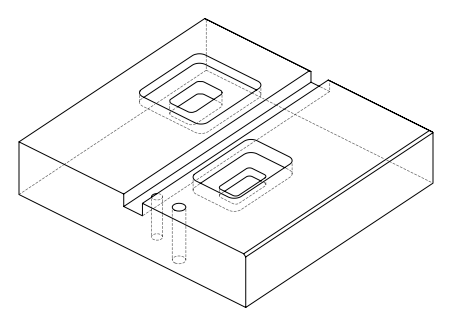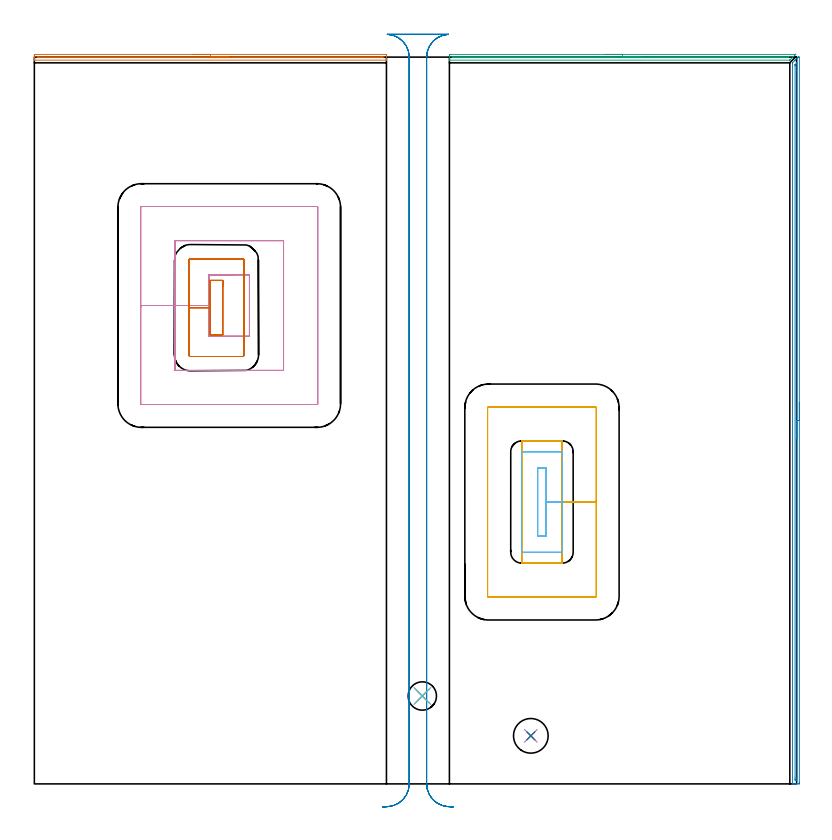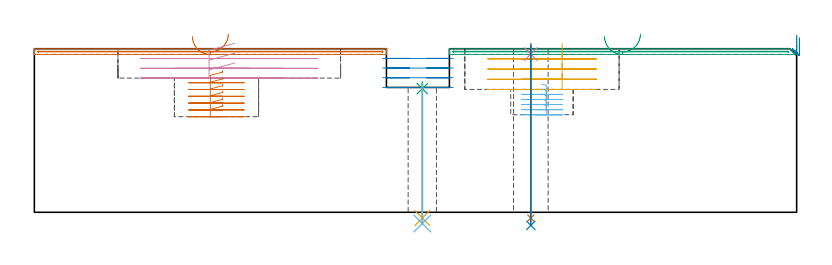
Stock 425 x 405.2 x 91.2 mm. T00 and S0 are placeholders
(PLAN: 14 operations, 9 tool changes, 39.1 min)
(1 AREA_MILL | FG_CHAMFER_SURFACE | UGT0205_001 | 3.28 min | 1018 mm3)
(2 AREA_MILL_1 | FG_CHAMFER_SURFACE_1 | UGT0205_001 | 6.62 min | 2923 mm3)
(3 AREA_MILL_2 | FG_CHAMFER_SURFACE_2 | UGT0205_001 | 3.21 min | 992 mm3)
(4 MILL_RECTANGULAR_POCKET | POCKET_RECTANGULAR_STRAIGHT | UGT0201_109 | Follow Part, ap 6.35, ae 75% | 5.42 min | 274012 mm3)
(5 MILL_RECTANGULAR_POCKET_1 | POCKET_RECTANGULAR_STRAIGHT_1 | UGT0201_109 | Follow Part, ap 6.35, ae 75% | 4.82 min | 253382 mm3)
(6 MILL_RECTANGULAR_POCKET_2 | POCKET_RECTANGULAR_STRAIGHT_2 | NXT0201_011 | Follow Part, ap 3, ae 75% | 3 min | 32967 mm3)
(7 MILL_RECTANGULAR_POCKET_3 | POCKET_RECTANGULAR_STRAIGHT_3 | UGT0201_008 | Follow Part, ap 4, ae 75% | 3.73 min | 69499 mm3)
(8 MILL_RECTANGULAR_SLOT | SLOT_RECTANGULAR | UGT0201_109 | Follow Part, ap 6.35, ae 75% | 7.49 min | 307188 mm3)
(9 SPOT_DRILL | STEP1HOLE | NXT0321_9005460120000 | 0.04 min | 10 mm3)
(10 SPOT_DRILL_1 | STEP1HOLE_1 | NXT0321_9005460120000 | 0.05 min | 205 mm3)
(11 DRILL_THROUGH_HOLE_INTO_CENTER | STEP1HOLE | NXT0301_065 | 0.31 min | 4791 mm3)
(12 DRILL_TO_ENLARGE_THROUGH_HOLE | STEP1HOLE | UGT0301_240 | 0.32 min | 8824 mm3)
(13 DRILL_THROUGH_HOLE_INTO_CENTER_1 | STEP1HOLE_1 | NXT0301_065 | 0.39 min | 6145 mm3)
(14 DRILL_TO_ENLARGE_THROUGH_HOLE_1 | STEP1HOLE_1 | UGT0301_260 | 0.4 min | 20312 mm3)
(TOOL UGT0205_001 | Chamfer Mill 20 x 3 x 45 deg. | D20 FL50 Z2)
(TOOL UGT0201_109 | End Mill 25.4 mm | D25.4 FL25 Z2)
(TOOL NXT0201_011 | ENDMILL 12mm [2P460-1200-NA 1630] | D12 FL38 Z6)
(TOOL UGT0201_008 | End Mill 16 mm | D16 FL32 Z4)
(TOOL NXT0321_9005460120000 | NC Spot Drill, 142deg, 12mm, Carbide, Uncoated | D12 PA142 FL30 Z2)
(TOOL NXT0301_065 | Carbide Drill 9.4mm [860.1-0940-075A1-MM 2214] | D9.4 PA140 FL98 Z2)
(TOOL UGT0301_240 | Twist Drill 15.8 mm | D15.8 PA118 FL120 Z2)
(TOOL UGT0301_260 | Twist Drill 19.3 mm | D19.3 PA118 FL140 Z2)
(OP 1 AREA_MILL)
G17 G21 G94 G90
T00 M6
G54
G17 G0 G90 X88.15 Y406.7 S1061 M3
G43 Z101.2 H0
Z98.
G94 G1 X88.188 Z97.128 F250.
X88.302 Z96.264
X88.491 Z95.412
X88.753 Z94.58
X89.087 Z93.774
X89.49 Z93.
X89.958 Z92.264
X90.49 Z91.572
X91.079 Z90.929
X91.722 Z90.34
X92.414 Z89.809
X93.15 Z89.34
X93.924 Z88.937
X94.73 Z88.603
X95.562 Z88.341
X96.414 Z88.152
X97.278 Z88.038
X98.15 Z88.
X195.715
X196.011 Y406.698 Z88.002
X196.297 Y406.691 Z88.006
X196.3 Y406.678 Z88.02
Y405.535 Z89.161
Y404.99 Z89.71
Y404.34 Z90.359
Y403.685 Z91.014
X196.298 Y403.591 Z91.101
X196.29 Y403.503 Z91.188
X196.16 Y403.5 Z91.2
X0.14
X0.01 Y403.503 Z91.188
X0.002 Y403.591 Z91.101
X0. Y403.685 Z91.014
Y404.34 Z90.359
Y404.989 Z89.71
Y405.535 Z89.161
Y405.808 Z88.889
Y406.405 Z88.291
Y406.678 Z88.02
X0.003 Y406.691 Z88.006
X0.29 Y406.7 Z88.
X98.15
Y405.286 Z89.414
X193.678
X193.933 Y405.285 Z89.415
X194.192 Y405.282 Z89.418
X194.266 Y405.279 Z89.421
X194.291 Y405.273 Z89.427
X194.293 Y405.26 Z89.44
X194.297 Y405.179 Z89.521
X194.29 Y404.928 Z89.772
X193.933 Y404.92 Z89.78
X193.676 Y404.916 Z89.784
X193.422 Y404.915 Z89.785
X193.042 Y404.914 Z89.786
X2.748
X2.367 Y404.915 Z89.785
X2.108 Y404.918 Z89.782
X2.034 Y404.921 Z89.779
X2.009 Y404.927 Z89.773
X2.007 Y404.94 Z89.76
X2.003 Y405.021 Z89.679
X2.01 Y405.204 Z89.496
X2.021 Y405.28 Z89.42
X2.044 Y405.281 Z89.419
X2.106 Y405.284 Z89.416
X2.23 Y405.285 Z89.415
X2.367 Y405.286 Z89.414
X98.15
X99.022 Z89.452
X99.886 Z89.566
X100.738 Z89.755
X101.57 Z90.017
X102.376 Z90.351
X103.15 Z90.754
X103.886 Z91.223
X104.578 Z91.754
X105.221 Z92.343
X105.81 Z92.986
X106.342 Z93.678
X106.81 Z94.414
X107.213 Z95.188
X107.547 Z95.994
X107.809 Z96.826
X107.998 Z97.678
X108.112 Z98.543
X108.15 Z99.414
G0 Z101.2
M5
M2
(OP 2 AREA_MILL_1)
G17 G21 G94 G90
T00 M6
G54
G17 G0 G90 X426.5 Y212.6 S1061 M3
G43 Z101.2 H0
Z97.4
G94 G1 Y212.562 Z96.528 F250.
Y212.448 Z95.664
Y212.259 Z94.812
Y211.997 Z93.98
Y211.663 Z93.174
Y211.26 Z92.4
Y210.792 Z91.664
Y210.26 Z90.972
Y209.671 Z90.329
Y209.028 Z89.74
Y208.336 Z89.209
Y207.6 Z88.74
Y206.826 Z88.337
Y206.02 Z88.003
Y205.188 Z87.741
Y204.336 Z87.552
Y203.472 Z87.438
Y202.6 Z87.4
Y0.949
X426.499 Y0.623 Z87.401
X426.493 Y0.062 Z87.403
X426.491 Y0.008 Z87.405
X425.934 Y0. Z87.96
X424.506 Z89.391
X424.155 Z89.74
X423.454 Z90.446
X423.146 Z90.754
X422.747 Z91.144
X422.703 Y0.009 Z91.188
X422.7 Y0.176 Z91.2
Y401.896
X422.704 Y401.995 Z91.189
X422.734 Y402.032 Z91.161
X422.85 Y402.15 Z91.049
X424.084 Y403.385 Z89.813
X424.155 Y403.457 Z89.741
X424.361 Y403.661 Z89.539
X424.383 Y403.683 Z89.517
X425.045 Y404.346 Z88.852
X425.238 Y404.538 Z88.662
X425.277 Y404.577 Z88.623
X425.747 Y405.047 Z88.152
X425.876 Y405.173 Z88.022
X425.906 Y405.194 Z87.992
X425.934 Y405.196 Z87.965
X426.259 Y405.2 Z87.641
X426.493 Z87.407
X426.5 Y405.078 Z87.4
Y202.6
X425.086 Z88.814
Y3.263
X425.083 Y2.41 Z88.817
X425.081 Y2.374 Z88.819
X425.045 Y2.01 Z88.855
X424.559 Y2.005 Z89.341
X424.155 Y2.01 Z89.745
X424.119 Y2.41 Z89.781
X424.117 Y2.449 Z89.783
X424.114 Y3.304 Z89.786
X424.115 Y400.576 Z89.785
X424.116 Y400.789 Z89.784
X424.119 Y400.895 Z89.781
X424.121 Y400.945 Z89.779
X424.155 Y401.006 Z89.745
X425.046 Y401.896 Z88.854
X425.067 Y401.906 Z88.833
X425.08 Y401.907 Z88.82
X425.082 Y401.896 Z88.818
X425.085 Y401.876 Z88.815
X425.086 Y397.902 Z88.814
Y202.6
Y201.728 Z88.852
Y200.864 Z88.966
Y200.012 Z89.155
Y199.18 Z89.417
Y198.374 Z89.751
Y197.6 Z90.154
Y196.864 Z90.623
Y196.172 Z91.154
Y195.529 Z91.743
Y194.94 Z92.386
Y194.408 Z93.079
Y193.94 Z93.814
Y193.537 Z94.588
Y193.203 Z95.394
Y192.941 Z96.226
Y192.752 Z97.078
Y192.638 Z97.943
Y192.6 Z98.814
G0 Z101.2
M5
M2
(OP 3 AREA_MILL_2)
G17 G21 G94 G90
T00 M6
G54
G17 G0 G90 X317.9 Y406.7 S1061 M3
G43 Z101.2 H0
Z98.
G94 G1 X317.938 Z97.128 F250.
X318.052 Z96.263
X318.241 Z95.412
X318.503 Z94.58
X318.837 Z93.774
X319.24 Z93.
X319.708 Z92.264
X320.24 Z91.572
X320.829 Z90.929
X321.472 Z90.34
X322.164 Z89.808
X322.9 Z89.34
X323.674 Z88.937
X324.48 Z88.603
X325.312 Z88.341
X326.164 Z88.152
X327.028 Z88.038
X327.9 Z88.
X424.272
X424.39 Y406.695 Z87.995
X424.393 Y406.694 Z87.996
X424.388 Y406.683 Z88.006
X424.246 Y406.545 Z88.153
X424.107 Y406.405 Z88.29
X421.35 Y403.65 Z91.049
X421.226 Y403.529 Z91.167
X421.195 Y403.505 Z91.19
X421.124 Y403.5 Z91.2
X231.554
X231.41 Y403.502 Z91.188
X231.404 Y403.599 Z91.093
X231.4 Y403.704 Z90.995
Y403.795 Z90.904
Y404.933 Z89.766
Y405.535 Z89.161
Y405.836 Z88.86
X231.401 Y406.405 Z88.291
X231.403 Y406.694 Z88.004
X231.406 Y406.695 Z88.002
X231.705 Y406.7 Z88.
X327.9
Y405.286 Z89.414
X419.976
X420.231 Y405.284 Z89.416
X420.491 Y405.281 Z89.419
X420.513 Y405.28 Z89.42
X420.506 Y405.268 Z89.432
X420.328 Y405.083 Z89.617
X420.231 Y404.985 Z89.715
X420.164 Y404.926 Z89.774
X420.107 Y404.921 Z89.779
X419.973 Y404.917 Z89.783
X419.72 Y404.915 Z89.785
X407.558 Y404.914 Z89.786
X234.165
X233.785 Y404.915 Z89.785
X233.526 Y404.918 Z89.782
X233.441 Y404.921 Z89.779
X233.409 Y404.925 Z89.775
X233.407 Y404.943 Z89.757
X233.403 Y405.037 Z89.663
X233.41 Y405.262 Z89.438
X233.418 Y405.28 Z89.42
X233.427 Y405.282 Z89.418
X233.457 Y405.284 Z89.416
X233.518 Y405.285 Z89.415
X233.641 Y405.286 Z89.414
X327.9
X328.772 Z89.452
X329.636 Z89.566
X330.488 Z89.755
X331.32 Z90.017
X332.126 Z90.351
X332.9 Z90.754
X333.636 Z91.223
X334.328 Z91.754
X334.971 Z92.343
X335.56 Z92.986
X336.092 Z93.678
X336.56 Z94.414
X336.963 Z95.188
X337.297 Z95.994
X337.559 Z96.826
X337.748 Z97.678
X337.862 Z98.543
X337.9 Z99.414
G0 Z101.2
M5
M2
(OP 4 MILL_RECTANGULAR_POCKET)
G17 G21 G94 G90
T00 M6
G54
G17 G0 G90 X111.898 Y283.8 S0 M3
G43 Z101.2 H0
Z94.2
G94 G1 X97.4 Z90.315 F250.
Y266.7 Z85.733
Y249.6 F500.
X119.9
Y283.8
X97.4
Y266.7
X78.35
Y230.55
X138.95
Y302.85
X78.35
Y266.7
X59.3
Y211.9
G3 X59.7 Y211.5 R0.4
G1 X157.6
G3 X158. Y211.9 R0.4
G1 Y321.5
G3 X157.6 Y321.9 R0.4
G1 X59.7
G3 X59.3 Y321.5 R0.4
G1 Y266.7
Y265.7
G0 X111.898 Y283.8 Z88.733
G1 X97.4 Z84.849 F250.
Y266.7 Z80.267
Y249.6 F500.
X119.9
Y283.8
X97.4
Y266.7
X78.35
Y230.55
X138.95
Y302.85
X78.35
Y266.7
X59.3
Y211.9
G3 X59.7 Y211.5 R0.4
G1 X157.6
G3 X158. Y211.9 R0.4
G1 Y321.5
G3 X157.6 Y321.9 R0.4
G1 X59.7
G3 X59.3 Y321.5 R0.4
G1 Y266.7
Y265.7
G0 X111.898 Y283.8 Z83.267
G1 X97.4 Z79.382 F250.
Y266.7 Z74.8
Y249.6 F500.
X119.9
Y283.8
X97.4
Y266.7
X78.35
Y230.55
X138.95
Y302.85
X78.35
Y266.7
X59.3
Y211.9
G3 X59.7 Y211.5 R0.4
G1 X157.6
G3 X158. Y211.9 R0.4
G1 Y321.5
G3 X157.6 Y321.9 R0.4
G1 X59.7
G3 X59.3 Y321.5 R0.4
G1 Y266.7
Y265.7
G0 Z101.2
M5
M2
(OP 5 MILL_RECTANGULAR_POCKET_1)
G17 G21 G94 G90
T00 M6
G54
G17 G0 G90 X294.25 Y124.775 S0 M3
G43 Z101.2 H0
Z94.2
G94 G1 Y157.15 Z85.525 F250.
Y191.15 F500.
X271.75
Y123.15
X294.25
Y157.15
X313.3
Y209.7
G3 X312.8 Y210.2 R0.5
G1 X253.2
G3 X252.7 Y209.7 R0.5
G1 Y104.6
G3 X253.2 Y104.1 R0.5
G1 X312.8
G3 X313.3 Y104.6 R0.5
G1 Y157.15
Y158.15
G0 X294.25 Y124.775 Z88.525
G1 Y157.15 Z79.85 F250.
Y191.15 F500.
X271.75
Y123.15
X294.25
Y157.15
X313.3
Y209.7
G3 X312.8 Y210.2 R0.5
G1 X253.2
G3 X252.7 Y209.7 R0.5
G1 Y104.6
G3 X253.2 Y104.1 R0.5
G1 X312.8
G3 X313.3 Y104.6 R0.5
G1 Y157.15
Y158.15
G0 X294.25 Y124.775 Z82.85
G1 Y157.15 Z74.175 F250.
Y191.15 F500.
X271.75
Y123.15
X294.25
Y157.15
X313.3
Y209.7
G3 X312.8 Y210.2 R0.5
G1 X253.2
G3 X252.7 Y209.7 R0.5
G1 Y104.6
G3 X253.2 Y104.1 R0.5
G1 X312.8
G3 X313.3 Y104.6 R0.5
G1 Y157.15
Y158.15
G0 X294.25 Y124.775 Z77.175
G1 Y157.15 Z68.5 F250.
Y191.15 F500.
X271.75
Y123.15
X294.25
Y157.15
X313.3
Y209.7
G3 X312.8 Y210.2 R0.5
G1 X253.2
G3 X252.7 Y209.7 R0.5
G1 Y104.6
G3 X253.2 Y104.1 R0.5
G1 X312.8
G3 X313.3 Y104.6 R0.5
G1 Y157.15
Y158.15
G0 Z101.2
M5
M2
(OP 6 MILL_RECTANGULAR_POCKET_2)
G17 G21 G94 G90
T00 M6
G54
G17 G0 G90 X282.689 Y138.1 S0 M3
G43 Z101.2 H1
Z71.554
G94 G1 X285.4 Z70.827 F250.
Y157.15 Z65.723
Y176.2 F500.
X280.6
Y138.1
X285.4
Y157.15
X294.4
Y185.1
X294.395 Y185.155
X294.355 Y185.195
X294.3 Y185.2
X271.7
X271.645 Y185.195
X271.605 Y185.155
X271.6 Y185.1
Y129.2
X271.605 Y129.145
X271.645 Y129.105
X271.7 Y129.1
X294.3
X294.355 Y129.105
X294.395 Y129.145
X294.4 Y129.2
Y157.15
Y158.15
G0 X282.689 Y138.1 Z68.723
G1 X285.4 Z67.997 F250.
Y157.15 Z62.892
Y176.2 F500.
X280.6
Y138.1
X285.4
Y157.15
X294.4
Y185.1
X294.395 Y185.155
X294.355 Y185.195
X294.3 Y185.2
X271.7
X271.645 Y185.195
X271.605 Y185.155
X271.6 Y185.1
Y129.2
X271.605 Y129.145
X271.645 Y129.105
X271.7 Y129.1
X294.3
X294.355 Y129.105
X294.395 Y129.145
X294.4 Y129.2
Y157.15
Y158.15
G0 X282.689 Y138.1 Z65.892
G1 X285.4 Z65.166 F250.
Y157.15 Z60.062
Y176.2 F500.
X280.6
Y138.1
X285.4
Y157.15
X294.4
Y185.1
X294.395 Y185.155
X294.355 Y185.195
X294.3 Y185.2
X271.7
X271.645 Y185.195
X271.605 Y185.155
X271.6 Y185.1
Y129.2
X271.605 Y129.145
X271.645 Y129.105
X271.7 Y129.1
X294.3
X294.355 Y129.105
X294.395 Y129.145
X294.4 Y129.2
Y157.15
Y158.15
G0 X282.689 Y138.1 Z63.062
G1 X285.4 Z62.335 F250.
Y157.15 Z57.231
Y176.2 F500.
X280.6
Y138.1
X285.4
Y157.15
X294.4
Y185.1
X294.395 Y185.155
X294.355 Y185.195
X294.3 Y185.2
X271.7
X271.645 Y185.195
X271.605 Y185.155
X271.6 Y185.1
Y129.2
X271.605 Y129.145
X271.645 Y129.105
X271.7 Y129.1
X294.3
X294.355 Y129.105
X294.395 Y129.145
X294.4 Y129.2
Y157.15
Y158.15
G0 X282.689 Y138.1 Z60.231
G1 X285.4 Z59.504 F250.
Y157.15 Z54.4
Y176.2 F500.
X280.6
Y138.1
X285.4
Y157.15
X294.4
Y185.1
X294.395 Y185.155
X294.355 Y185.195
X294.3 Y185.2
X271.7
X271.645 Y185.195
X271.605 Y185.155
X271.6 Y185.1
Y129.2
X271.605 Y129.145
X271.645 Y129.105
X271.7 Y129.1
X294.3
X294.355 Y129.105
X294.395 Y129.145
X294.4 Y129.2
Y157.15
Y158.15
G0 Z101.2
M5
M2
(OP 7 MILL_RECTANGULAR_POCKET_3)
G17 G21 G94 G90
T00 M6
G54
G17 G0 G90 X105. Y277.459 S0 M3
G43 Z101.2 H0
Z79.04
G94 G1 Y280.7 Z78.172 F250.
X98.1 Z76.323
Y265.5 Z72.25
Y250.3 F500.
X105.
Y280.7
X98.1
Y265.5
X86.1
Y239.3
G3 X87.1 Y238.3 R1.
G1 X116.
G3 X117. Y239.3 R1.
G1 Y291.7
G3 X116. Y292.7 R1.
G1 X87.1
G3 X86.1 Y291.7 R1.
G1 Y265.5
Y264.5
G0 X105. Y277.459 Z75.25
G1 Y280.7 Z74.382 F250.
X98.1 Z72.533
Y265.5 Z68.46
Y250.3 F500.
X105.
Y280.7
X98.1
Y265.5
X86.1
Y239.3
G3 X87.1 Y238.3 R1.
G1 X116.
G3 X117. Y239.3 R1.
G1 Y291.7
G3 X116. Y292.7 R1.
G1 X87.1
G3 X86.1 Y291.7 R1.
G1 Y265.5
Y264.5
G0 X105. Y277.459 Z71.46
G1 Y280.7 Z70.592 F250.
X98.1 Z68.743
Y265.5 Z64.67
Y250.3 F500.
X105.
Y280.7
X98.1
Y265.5
X86.1
Y239.3
G3 X87.1 Y238.3 R1.
G1 X116.
G3 X117. Y239.3 R1.
G1 Y291.7
G3 X116. Y292.7 R1.
G1 X87.1
G3 X86.1 Y291.7 R1.
G1 Y265.5
Y264.5
G0 X105. Y277.459 Z67.67
G1 Y280.7 Z66.802 F250.
X98.1 Z64.953
Y265.5 Z60.88
Y250.3 F500.
X105.
Y280.7
X98.1
Y265.5
X86.1
Y239.3
G3 X87.1 Y238.3 R1.
G1 X116.
G3 X117. Y239.3 R1.
G1 Y291.7
G3 X116. Y292.7 R1.
G1 X87.1
G3 X86.1 Y291.7 R1.
G1 Y265.5
Y264.5
G0 X105. Y277.459 Z63.88
G1 Y280.7 Z63.012 F250.
X98.1 Z61.163
Y265.5 Z57.09
Y250.3 F500.
X105.
Y280.7
X98.1
Y265.5
X86.1
Y239.3
G3 X87.1 Y238.3 R1.
G1 X116.
G3 X117. Y239.3 R1.
G1 Y291.7
G3 X116. Y292.7 R1.
G1 X87.1
G3 X86.1 Y291.7 R1.
G1 Y265.5
Y264.5
G0 X105. Y277.459 Z60.09
G1 Y280.7 Z59.222 F250.
X98.1 Z57.373
Y265.5 Z53.3
Y250.3 F500.
X105.
Y280.7
X98.1
Y265.5
X86.1
Y239.3
G3 X87.1 Y238.3 R1.
G1 X116.
G3 X117. Y239.3 R1.
G1 Y291.7
G3 X116. Y292.7 R1.
G1 X87.1
G3 X86.1 Y291.7 R1.
G1 Y265.5
Y264.5
G0 Z101.2
M5
M2
(OP 8 MILL_RECTANGULAR_SLOT)
G17 G21 G94 G90
T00 M6
G54
G17 G0 G90 X233.521 Y-12.876 S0 M3
G43 Z101.2 H0
Z85.8
G94 G1 X230.528 Y-12.67 F250.
G2 X218.7 Y0. R12.7 F500.
G1 Y405.2
G2 X230.896 Y417.89 R12.7
G1 Y417.9
X196.804
Y417.89
G2 X209. Y405.2 R12.7
G1 Y0.
G2 X197.172 Y-12.67 R12.7
G1 X194.179 Y-12.876 F250.
G0 X233.521 Z80.4
G1 X230.528 Y-12.67
G2 X218.7 Y0. R12.7 F500.
G1 Y405.2
G2 X230.896 Y417.89 R12.7
G1 Y417.9
X196.804
Y417.89
G2 X209. Y405.2 R12.7
G1 Y0.
G2 X197.172 Y-12.67 R12.7
G1 X194.179 Y-12.876 F250.
G0 X233.521 Z75.
G1 X230.528 Y-12.67
G2 X218.7 Y0. R12.7 F500.
G1 Y405.2
G2 X230.896 Y417.89 R12.7
G1 Y417.9
X196.804
Y417.89
G2 X209. Y405.2 R12.7
G1 Y0.
G2 X197.172 Y-12.67 R12.7
G1 X194.179 Y-12.876 F250.
G0 X233.521 Z69.6
G1 X230.528 Y-12.67
G2 X218.7 Y0. R12.7 F500.
G1 Y405.2
G2 X230.896 Y417.89 R12.7
G1 Y417.9
X196.804
Y417.89
G2 X209. Y405.2 R12.7
G1 Y0.
G2 X197.172 Y-12.67 R12.7
G1 X194.179 Y-12.876 F250.
G0 Z101.2
M5
M2
(OP 9 SPOT_DRILL)
G17 G21 G94 G90
T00 M6
G54
G17 G0 G90 X216.3 Y49. S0 M3
G43 Z101.2 H0
G94 G81 G98 Z68.92 F250. R72.6
G80
M5
M2
(OP 10 SPOT_DRILL_1)
G17 G21 G94 G90
T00 M6
G54
G17 G0 G90 X276.8 Y26.8 S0 M3
G43 Z101.2 H0
G94 G81 G98 Z88.2 F250. R94.2
G80
M5
M2
(OP 11 DRILL_THROUGH_HOLE_INTO_CENTER)
G17 G21 G94 G90
T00 M6
G54
G17 G0 G90 X216.3 Y49. S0 M3
G43 Z101.2 H1
G94 G73 G98 Z-3.211 F250. Q9.101 R71.6
G80
M5
M2
(OP 12 DRILL_TO_ENLARGE_THROUGH_HOLE)
G17 G21 G94 G90
T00 M6
G54
G17 G0 G90 X216.3 Y49. S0 M3
G43 Z101.2 H0
G94 G73 G98 Z-6.247 F250. Q15.169 R71.6
G80
M5
M2
(OP 13 DRILL_THROUGH_HOLE_INTO_CENTER_1)
G17 G21 G94 G90
T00 M6
G54
G17 G0 G90 X276.8 Y26.8 S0 M3
G43 Z101.2 H1
G94 G73 G98 Z-3.211 F250. Q8.583 R93.2
G80
M5
M2
(OP 14 DRILL_TO_ENLARGE_THROUGH_HOLE_1)
G17 G21 G94 G90
T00 M6
G54
G17 G0 G90 X276.8 Y26.8 S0 M3
G43 Z101.2 H0
G94 G73 G98 Z-7.298 F250. Q16.416 R93.2
G80
M5
M2
